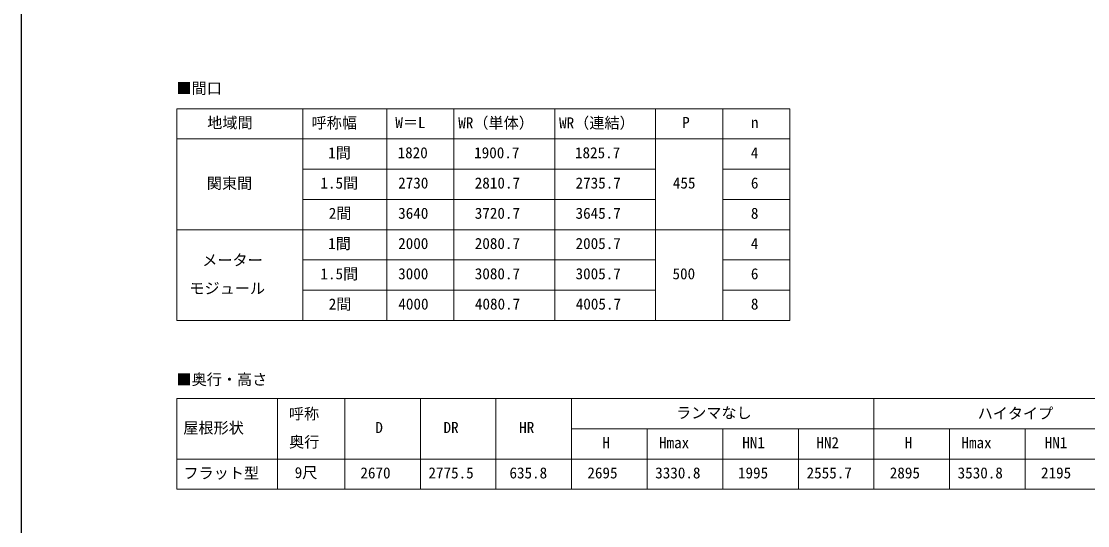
# Model space of a CAD drawing. Units: millimetres, scale not verified. Extents: x -10500 to 10500, y -15600 to 15524.
# Drawn here: x -10500 to 2194, y -38 to 5964 of the extents above; entities that cross this region are included whole.
import ezdxf
from ezdxf.enums import TextEntityAlignment as Align

# ---------------------------------------------------------------- set-up
doc = ezdxf.new("R2010")
doc.units = ezdxf.units.MM
doc.header["$LTSCALE"] = 80
doc.layers.add('0-1_TABLE1', color=7, linetype='Continuous', lineweight=18)
doc.layers.add('0-2_USER1', color=3, linetype='Continuous')
doc.layers.add('0-6_YKK_ZWAK', color=7, linetype='Continuous')
doc.styles.add('ＭＳ ゴシック', font='')
doc.styles.get('ＭＳ ゴシック').set_extended_font_data('MS Gothic')

msp = doc.modelspace()

# ---------------------------------------------------------------- linework, layer by layer
at = {"layer": '0-1_TABLE1'}
for p, q in [((-8650, 4924.5), (-1350, 4924.5)), ((-8650, 4924.5), (-8650, 2404.5)), ((-7150, 4924.5), (-7150, 2404.5)), ((-6150, 4924.5), (-6150, 2404.5)), ((-5350, 4924.5), (-5350, 2404.5)), ((-4150, 4924.5), (-4150, 2404.5)), ((-2950, 4924.5), (-2950, 2404.5)), ((-2150, 4924.5), (-2150, 2404.5)), ((-1350, 4924.5), (-1350, 2404.5)), ((-8650, 4564.5), (-1350, 4564.5)), ((-7150, 4204.5), (-2950, 4204.5)), ((-2150, 4204.5), (-1350, 4204.5)), ((-7150, 3844.5), (-2950, 3844.5)), ((-2150, 3844.5), (-1350, 3844.5)), ((-8650, 3484.5), (-1350, 3484.5)), ((-7150, 3124.5), (-2950, 3124.5)), ((-2150, 3124.5), (-1350, 3124.5)), ((-7150, 2764.5), (-2950, 2764.5)), ((-2150, 2764.5), (-1350, 2764.5)), ((-8650, 2404.5), (-1350, 2404.5)), ((-8650, 1474.5), (7650, 1474.5)), ((-8650, 1474.5), (-8650, 394.5)), ((-7450, 1474.5), (-7450, 394.5)), ((-6650, 1474.5), (-6650, 394.5)), ((-5750, 1474.5), (-5750, 394.5)), ((-4850, 1474.5), (-4850, 394.5)), ((-3950, 1474.5), (-3950, 394.5)), ((-350, 1474.5), (-350, 394.5)), ((-3950, 1114.5), (6850, 1114.5)), ((-3050, 1114.5), (-3050, 394.5)), ((-2150, 1114.5), (-2150, 394.5)), ((-1250, 1114.5), (-1250, 394.5)), ((550, 1114.5), (550, 394.5)), ((1450, 1114.5), (1450, 394.5)), ((-8650, 754.5), (7650, 754.5)), ((-8650, 394.5), (7650, 394.5))]:
    msp.add_line(p, q, dxfattribs=at)
at = {"layer": '0-6_YKK_ZWAK'}
msp.add_line((-10500, 14999.5), (-10500, -15600.5), dxfattribs=at)

# ---------------------------------------------------------------- texts
at = {"layer": '0-1_TABLE1', "style": 'ＭＳ ゴシック'}
for s, p in [('地域間', (-8287.1, 4651.94)), ('呼称幅', (-7044.77, 4650.41)), ('W＝L', (-6048.13, 4654.5)), ('WR（単体）', (-5298.69, 4649.9)), ('WR（連結）', (-4098.69, 4649.39)), ('P', (-2632.84, 4654.5)), ('n', (-1815.45, 4654.5)), ('1間', (-6847.39, 4293.99)), ('1820', (-6021.02, 4294.5)), ('1900.7', (-5109.49, 4294.5)), ('1825.7', (-3909.49, 4294.5)), ('4', (-1815.97, 4294.5)), ('関東間', (-8292.22, 3930.92)), ('1.5間', (-6939.43, 3933.99)), ('2730', (-6013.86, 3934.5)), ('2810.7', (-5102.33, 3934.5)), ('2735.7', (-3902.33, 3934.5)), ('455', (-2744.32, 3934.5)), ('6', (-1815.45, 3934.5)), ('2間', (-6840.23, 3573.99)), ('3640', (-6013.86, 3574.5)), ('3720.7', (-5102.33, 3574.5)), ('3645.7', (-3902.33, 3574.5)), ('8', (-1815.45, 3574.5)), ('1間', (-6847.39, 3213.99)), ('2000', (-6013.86, 3214.5)), ('2080.7', (-5102.33, 3214.5)), ('2005.7', (-3902.33, 3214.5)), ('4', (-1815.97, 3214.5)), ('メーター', (-8346.42, 3016.77)), ('1.5間', (-6939.43, 2853.99)), ('3000', (-6013.86, 2854.5)), ('3080.7', (-5102.33, 2854.5)), ('3005.7', (-3902.33, 2854.5)), ('500', (-2748.41, 2854.5)), ('6', (-1815.45, 2854.5)), ('モジュール', (-8499.32, 2680.98)), ('2間', (-6840.23, 2493.99)), ('4000', (-6011.82, 2494.5)), ('4080.7', (-5100.28, 2494.5)), ('4005.7', (-3900.28, 2494.5)), ('8', (-1815.45, 2494.5)), ('呼称', (-7314.89, 1187.8)), ('ランマなし', (-2706.36, 1199.9)), ('ハイタイプ', (883.92, 1192.23)), ('屋根形状', (-8572.1, 1020.41)), ('D', (-6285.4, 1024.5)), ('DR', (-5473.86, 1024.5)), ('HR', (-4573.35, 1024.5)), ('奥行', (-7312.33, 853.02)), ('H', (-3583.86, 844.5)), ('Hmax', (-2908.86, 844.5)), ('HN1', (-1917.84, 844.5)), ('HN2', (-1035.74, 844.5)), ('H', (16.14, 844.5)), ('Hmax', (691.14, 844.5)), ('HN1', (1682.16, 844.5)), ('フラット型', (-8570.06, 482.45)), ('9尺', (-7245.85, 488.08)), ('2670', (-6463.86, 484.5)), ('2775.5', (-5653.86, 484.5)), ('635.8', (-4689.43, 484.5)), ('2695', (-3761.82, 484.5)), ('3330.8', (-2954.38, 484.5)), ('1995', (-1968.98, 484.5)), ('2555.7', (-1152.33, 484.5)), ('2895', (-161.82, 484.5)), ('3530.8', (645.62, 484.5)), ('2195', (1638.18, 484.5))]:
    msp.add_text(s, height=132, dxfattribs=at).set_placement(p, align=Align.BOTTOM_LEFT)
at = {"layer": '0-2_USER1', "style": 'ＭＳ ゴシック'}
for s, p in [('■間口', (-8652.84, 5062)), ('■奥行・高さ', (-8652.84, 1596.73))]:
    msp.add_text(s, height=132, dxfattribs=at).set_placement(p, align=Align.BOTTOM_LEFT)

doc.saveas('drawing.dxf')
